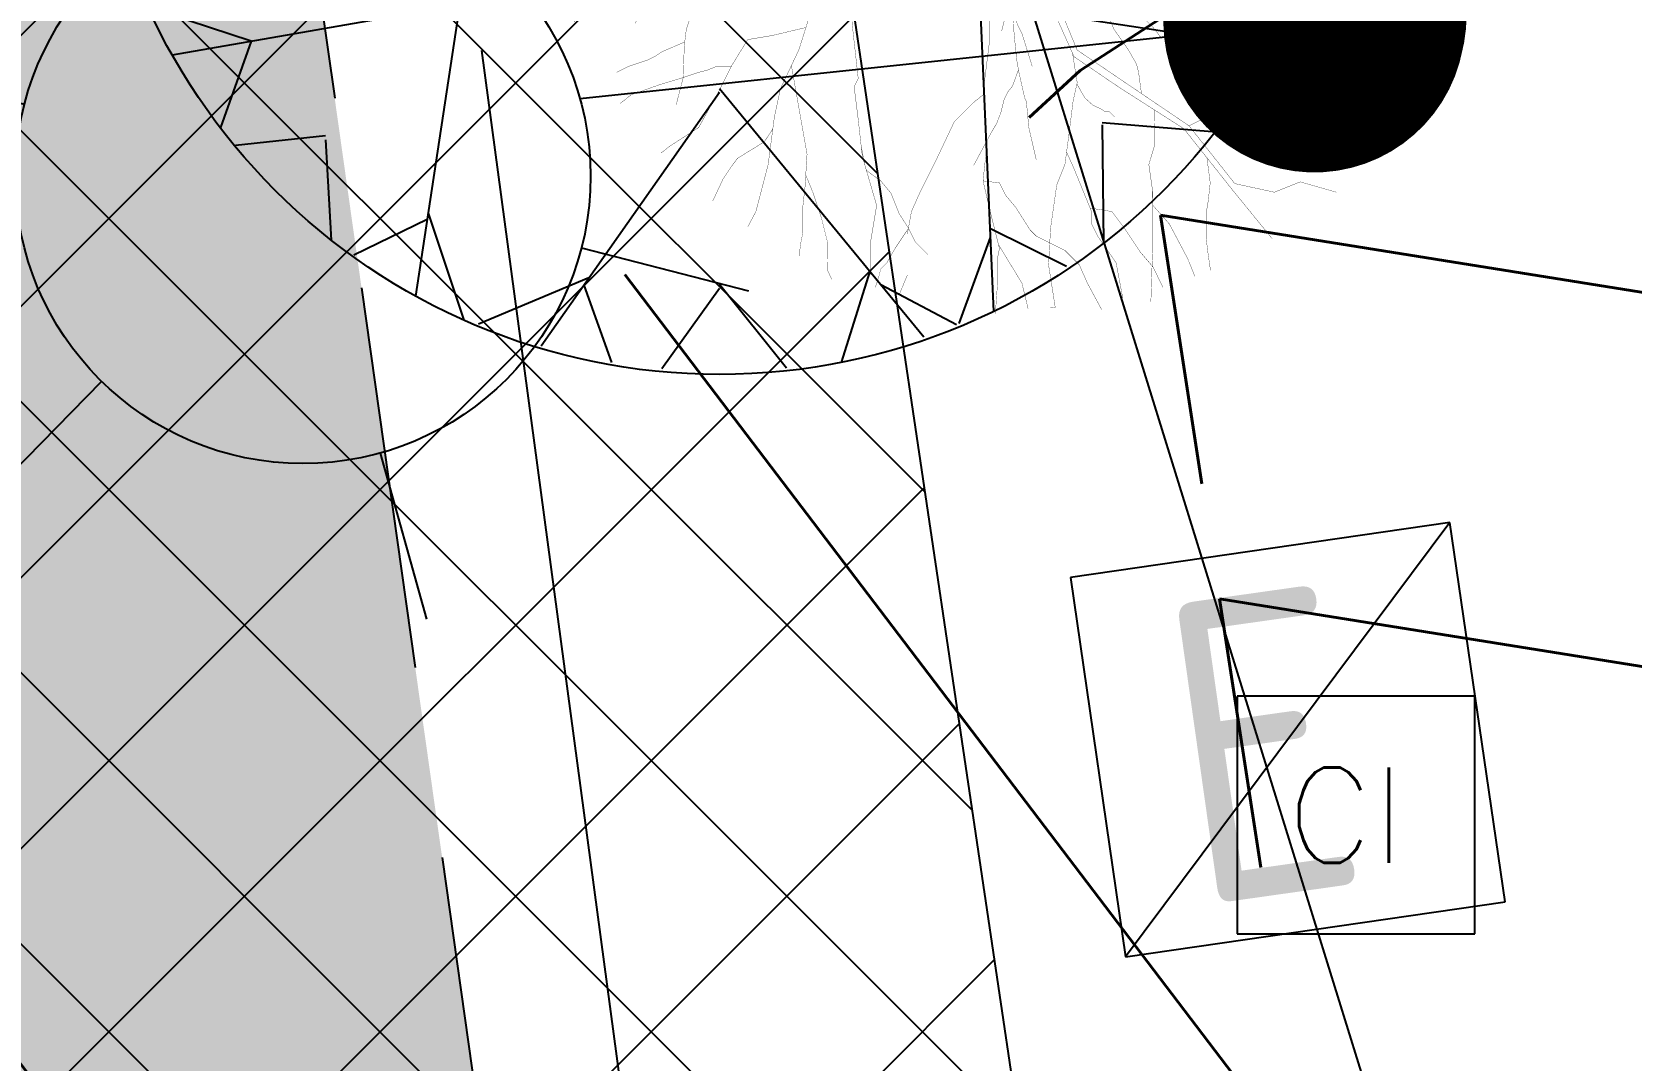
# Model space of a CAD drawing. Extents: x 352140 to 354978, y 6304672 to 6307963.
# Drawn here: x 352706.616 to 352709.264, y 6306048.504 to 6306050.207 of the extents above; entities that cross this region are included whole.
import ezdxf

# ---------------------------------------------------------------- set-up
doc = ezdxf.new("R2010")
doc.units = 0
doc.linetypes.add('DASHED', pattern=[19.049999999999997, 12.7, -6.35])
doc.linetypes.add('HIDDEN', pattern=[9.524999999999999, 6.35, -3.175])
doc.layers.get('0').update_dxf_attribs({"linetype": 'CONTINUOUS'})
for name, color, linetype in [('00-S2_ALL AREA APORTANTES', 150, 'CONTINUOUS'), ('01_Dem Ext_Transl_niv.anillo', 130, 'CONTINUOUS'), ('01_Dem Ext_Vereda HC', 1, 'CONTINUOUS'), ('02_Geo ext_Acotamiento', 7, 'CONTINUOUS'), ('03_Pav ext_Vereda HC', 42, 'CONTINUOUS'), ('03_S2_Pav ext_Borde vereda', 7, 'CONTINUOUS'), ('03_S3_Pav ext_Cota', 2, 'CONTINUOUS'), ('2-ACHURADO PAVIMENTO HORMIGON 3', 8, 'CONTINUOUS'), ('LE_proyección abajo', 4, 'HIDDEN'), ('Lot_ARBOL', 252, 'CONTINUOUS'), ('Lot_EXISTENTE', 252, 'CONTINUOUS'), ('Z-CR0', 253, 'CONTINUOUS'), ('Z-LIQU', 253, 'CONTINUOUS'), ('Z-LIQUIDAMBAR', 253, 'CONTINUOUS'), ('Z-LUM', 253, 'CONTINUOUS')]:
    doc.layers.add(name, color=color, linetype=linetype)
doc.styles.add('DIMTEXT', font='dim.shx')
doc.styles.add('JPG_2MM', font='simplex.shx', dxfattribs={"height": 1})
doc.styles.add('ROMANS', font='romans.shx', dxfattribs={"width": 0.75})
doc.dimstyles.new('Principal', dxfattribs={"dimscale": 0, "dimtxt": 2, "dimasz": 2, "dimexe": 1, "dimexo": 1, "dimtad": 1, "dimrnd": 0.05, "dimzin": 1, "dimtxsty": 'ROMANS', "dimcen": 2.5, "dimclrt": 2, "dimaunit": 2, "dimadec": 0, "dimazin": 0, "dimtfac": 1, "dimtmove": 0, "dimatfit": 3, "dimfxl": 1, "dimfxlon": 1, "dimarcsym": 0})

# ---------------------------------------------------------------- blocks, each defined once
blk = doc.blocks.new('LUM')
blk.add_hatch(color=256).paths.add_polyline_path([(0.3204053159853828, 2.089665035224243, 0.04871405071057859), (0.2929218240355723, 2.371085607001601, 0.06248870065298349), (0.2235772402154219, 2.580678380022271, 0.102973750598541), (0.1005806184099824, 2.742621493481837, 0.1809406009640845), (-0.0101864135269949, 2.784062766743801, 0.1809406009643186), (-0.1209534454642339, 2.742621493481666, 0.1029737505982769), (-0.2439500672694105, 2.580678380022275, 0.0624887006529927), (-0.3132946510896513, 2.371085607001325, 0.04871405071057102), (-0.3407781430394294, 2.089665035224243, 0.04871405071101282), (-0.3132946510892106, 1.808244463445209, 0.0624887006525511), (-0.2439500672694089, 1.598651690426208, 0.1029737505986113), (-0.1209534454639079, 1.436708576966614, 0.1809406009639757), (-0.0101864135269949, 1.395267303704685, 0.1809406009641173), (0.1005806184100136, 1.436708576966668, 0.1029737505985042), (0.2235772402154187, 1.598651690426207, 0.06248870065271414), (0.292921824035302, 1.808244463445683, 0.04871405071085048)])
at = {"layer": 'Z-LUM'}
blk.add_lwpolyline([(-0.3407781430394294, 2.089665035224243, 0.04871405071073633), (-0.3132946510895209, 1.808244463446783, 0.06248870065300504), (-0.2439500672694095, 1.598651690426209, 0.1029737505984953), (-0.1209534454640817, 1.436708576966765, 0.1809406009643281), (-0.0101864135269949, 1.395267303704685, 0.1809406009642764), (0.1005806184100919, 1.436708576966737, 0.1029737505984524), (0.2235772402154197, 1.598651690426209, 0.06248870065296548), (0.2929218240354743, 1.808244463446556, 0.04871405071069716), (0.3204053159853828, 2.089665035224243, 0.04871405071061646), (0.2929218240355311, 2.371085607001817, 0.06248870065292323), (0.2235772402154197, 2.580678380022277, 0.1029737505984261), (0.1005806184101488, 2.742621493481693, 0.1809406009644219), (-0.0101864135269949, 2.784062766743801, 0.180940600964125), (-0.1209534454641386, 2.742621493481749, 0.1029737505983399), (-0.2439500672694095, 2.580678380022277, 0.06248870065280226), (-0.3132946510895209, 2.371085607001987, 0.04871405071068735)], format="xyb", close=True, dxfattribs=at)
blk.add_lwpolyline([(0.006343172948604092, 1.395154062065473), (0.006343172948604092, 0.2300548864245116)], dxfattribs=at)
blk.add_circle((0, 0), 0.2301423181660601, dxfattribs=at)
blk = doc.blocks.new('CR0')
at = {"layer": 'Z-CR0'}
for p, q in [((-0.7874999999999943, 0.7874999999999943), (-0.7874999999999943, -0.7874999999999943)), ((0.7874999999999943, 0.7874999999999943), (-0.7874999999999943, 0.7874999999999943)), ((0.7874999999999943, -0.7874999999999943), (0.7874999999999943, 0.7874999999999943)), ((-0.7874999999999943, -0.7874999999999943), (0.7874999999999943, -0.7874999999999943))]:
    blk.add_line(p, q, dxfattribs=at)
at = {"layer": 'Z-CR0', "style": 'ROMANS'}
blk.add_text('CI', height=0.63, rotation=359.9999999999771, dxfattribs=at).set_placement((-0.4560056995840682, -0.3164886363141761))
blk = doc.blocks.new('LIQU')
at = {"layer": 'Z-LIQUIDAMBAR', "color": 9, "linetype": 'Continuous', "true_color": 0xbdbdbd}
for p, q in [((2.602115273475647e-06, 2.257812222465873), (-0.2800958309089765, 2.585624020546675)), ((-0.6311246397672221, 2.162857381626964), (-0.5860171573003754, 2.550462940707803)), ((2.602115273475647e-06, 2.215682892128825), (0.314958008704707, 2.574733840301633)), ((0.5539338118396699, 2.235580937936902), (0.4033063846873119, 2.569296613335609)), ((2.602115273475647e-06, 1.442611007019877), (0.734971955884248, 2.494743168354034)), ((-0.01625664508901536, 1.492253880947828), (-0.8889917900087312, 2.444098835811019)), ((0.521493965992704, 2.189146921038628), (0.9549882500432432, 2.419072913005948)), ((1.170720827649347, 2.060850396752357), (0.977177586988546, 2.423267494887114)), ((-1.236738338717259, 1.942516006529331), (-1.150618334184401, 2.332381397485733)), ((-0.6876833301503211, 2.224543945863843), (-1.127721161581576, 2.343533741310239)), ((1.10445168078877, 1.104449078440666), (1.189056392642669, 2.325538985431194)), ((-1.040583970956504, 1.06972842849791), (-1.309409465873614, 2.265865817666054)), ((-1.233786401920952, 1.929360749199986), (-1.552170878974721, 2.086788641288877)), ((1.165797437424771, 1.989867588505149), (1.517423974233679, 2.112197319045663)), ((-1.588396334787831, 1.61580004170537), (-1.633199710049666, 2.024000996723771)), ((1.570144622237422, 1.570142019540071), (1.651629614061676, 2.020016144961119)), ((1.585470575024374, 1.585467971861362), (2.000964860548265, 1.661342710256577)), ((-1.593508481164463, 1.620912188664079), (-2.03329463780392, 1.621614780277014)), ((-2.004095106152818, 1.250635491684079), (-2.133099464932457, 1.48788627423346)), ((2.025241001858376, 1.152293525636196), (2.129948246409185, 1.492400692775846)), ((-1.058279862278141, 1.052084969356656), (-2.264783112681471, 1.305364295840263)), ((-1.968624675180763, 1.243195354938507), (-2.34690777817741, 1.12068210914731)), ((1.10479249060154, 1.109398685395718), (2.324613537522964, 1.166240509599447)), ((2.03258151980117, 1.152634333819151), (2.418226113542914, 0.9571406152099371)), ((2.060711432946846, 1.153945142403245), (2.096145161427557, 1.155596759170294)), ((-2.234671259648167, 0.5811016112565994), (-2.404121871921234, 1.023362571373582)), ((2.24324914009776, 0.5472146365791559), (2.412872778833844, 0.9705580323934555)), ((-1.536614224198274, 0), (-2.479488017852418, 0.7848953604698181)), ((1.548170257708989, 0), (2.492281452636234, 0.743274625390768)), ((-2.236412011086941, 0.5825487431138754), (-2.560574524337426, 0.4553637839853764)), ((2.258171364315785, 0.5589594636112452), (2.56320658524055, 0.4403366968035698)), ((2.270471974974498, 0), (2.582596038933843, 0.2835851795971394)), ((-2.308244221727364, 0), (-2.59627041418571, 0.2602423317730427)), ((-2.234257044736296, 0), (-2.588458005920984, -0.3044165205210447)), ((-1.484260602039285, 0.0155461672693491), (-2.467066812794656, -0.8230975158512592)), ((1.5023601828143, 0), (2.484254072071053, -0.769690003246069)), ((1.537599911913276, 0), (1.972740569268353, 0)), ((2.288555865176022, 0.01642703078687191), (2.591677308198996, -0.2170800864696503)), ((-2.243348800344393, -0.6321968603879213), (-2.54726721404586, -0.5247316788882017)), ((2.205744336941279, -0.5513725150376558), (2.542196974274702, -0.5487928465008736)), ((2.219203700660728, -0.5619218870997429), (2.384999783709645, -1.037162745371461)), ((-2.292126541840844, -0.6738175973296165), (-2.398684645420872, -1.005095168948174)), ((1.078665490145795, -1.051256541162729), (1.134673641528934, -2.340178078040481)), ((-1.937946553574875, -1.221441205590963), (-2.366748149390332, -1.080508504062891)), ((-1.075194512843154, -1.071374803781509), (-2.26491419330705, -1.278314488008618)), ((-1.075876132352278, -1.075878735631704), (-1.257417626329698, -2.276582976803184)), ((1.094232631265186, -1.066823681816459), (2.272050186409615, -1.244846969842911)), ((1.910576869151555, -1.190212544053793), (2.35490890359506, -1.103788433596492)), ((-1.937909850967117, -1.221435962244868), (-2.064502325141802, -1.577896753326058)), ((1.976720178616233, -1.200206136330962), (2.06782649201341, -1.57735145650804)), ((2.602115273475647e-06, -1.433519253507257), (-0.7382909577572718, -2.483344392850995)), ((2.602115273475647e-06, -1.417034547775984), (0.8470354479504749, -2.444927267730236)), ((1.584941009175964, -1.55753206089139), (2.039324309793301, -1.595629347488284)), ((1.585161224589683, -1.56724775955081), (1.590158020029776, -2.057992840185761)), ((-1.631018527667038, -1.612633131444454), (-2.003717593848705, -1.653567004948854)), ((-1.630079989903606, -1.630082592368126), (-1.607691410346888, -2.044318502768874)), ((-1.209562692907639, -1.960054602473974), (-1.51318224251736, -2.107473174110055)), ((-1.205436273128726, -1.932768847793341), (-1.057530080783181, -2.376031264662743)), ((1.121340115088969, -2.033491238951683), (0.9914444078458473, -2.389988735318184)), ((1.119662282522768, -1.99479098059237), (1.43658389931079, -2.152365684509277)), ((0.6226882482878864, -2.17267794534564), (0.504448234802112, -2.551364775747061)), ((-0.5401494069956243, -2.201589100062847), (-0.9968449707375839, -2.392442565411329)), ((-0.5611695043044165, -2.231480736285448), (-0.4472551530925557, -2.550861425697803)), ((2.602115273475647e-06, -2.245065938681364), (-0.2381237982772291, -2.578194370493293)), ((2.602115273475647e-06, -2.22674085944891), (0.2781767708947882, -2.573071736842394)), ((0.6684039450483397, -2.22815128788352), (0.9819803830469027, -2.39388969540596))]:
    blk.add_line(p, q, dxfattribs=at)
blk.add_circle((2.602115273475647e-06, 0), 2.600755975387948, dxfattribs=at)
blk = doc.blocks.new('Lot_BASIN')
for p, q in [((0.04999999999995453, 0.04999999999984084), (-0.05000000000006821, 0.04999999999984084)), ((-0.05000000000006821, 0.04999999999984084), (-0.05000000000006821, -0.0500000000001819)), ((0.04999999999995453, -0.0500000000001819), (0.04999999999995453, 0.04999999999984084)), ((-0.05000000000006821, -0.0500000000001819), (0.04999999999995453, -0.0500000000001819))]:
    blk.add_line(p, q)
blk = doc.blocks.new('Lot_CAM-ELECT')
blk.add_line((0.3150008006075495, 0.3199796800060994), (-0.3150008006075495, -0.3199796800060994))
at = {"xscale": 6.349999999999995, "yscale": 6.349999999999995, "zscale": 6.349999999999995, "rotation": 0.4492467704936394}
blk.add_blockref('Lot_BASIN', (1.13686837721616e-13, 1.13686837721616e-12), dxfattribs=at)
at = {"style": 'DIMTEXT'}
blk.add_text('E', height=0.5, rotation=0.2335396602447025, dxfattribs=at).set_placement((-0.1945479670170016, -0.2542822575499031))
blk = doc.blocks.new('Lot_LUMIN')
for p, q in [((0, 0.03750406878828016), (0, 0.06000000000062755)), ((-0.03247593846754171, 0.01875000818984063), (-0.05196151288691908, 0.03000001963812338)), ((0.03247066925393938, 0.01874694635921514), (0.05196152649006081, 0.02999999607277459)), ((-0.03247597248991951, -0.01874998854179921), (-0.05196154009900056, -0.02999997250731212)), ((0.03248120682548006, -0.01875306951990297), (0.05196149928377736, -0.03000004320631433)), ((0, -0.03750406878828016), (0, -0.06000000000051386))]:
    blk.add_line(p, q)
blk.add_circle((0, 0), 0.03750000000000001)
blk = doc.blocks.new('Lot_LUZ')
blk.add_line((0, 0), (1.222529417375085, 0))
at = {"const_width": 0.25}
blk.add_lwpolyline([(-0.125, 0, 1), (0.125, 0, 1)], format="xyb", close=True, dxfattribs=at)
at = {"xscale": 12.69999999999999, "yscale": 12.69999999999999, "zscale": 12.69999999999999, "rotation": 9.540000000000001}
blk.add_blockref('Lot_LUMIN', (1.692192944754197, 0.07893182849693403), dxfattribs=at)
blk = doc.blocks.new('Lot_Arbol-Existente')
at = {"const_width": 0.001}
for points in [[(-0.1955118868893351, 1.349056812529852), (-0.2133289901942135, 1.417583720541643), (-0.2472340806564262, 1.478581794343427), (-0.2540150891235271, 1.512469617012584), (-0.2472340806564262, 1.546357422175333), (-0.2268910311919399, 1.587022798874386), (-0.2286092548686156, 1.627573649325086)], [(0.211671968951805, 0.9194971867818822), (0.1867509906307987, 0.9973747929702768), (0.1392838832346115, 1.065150438309047), (0.1257218422368851, 1.1058158150081), (0.07825473484081158, 1.207479265509392), (0.02400659491399892, 1.295587590444029), (-0.02346053654582647, 1.343030521172977), (-0.0641466354751401, 1.404028594974989), (-0.09127069340661365, 1.458249097240696), (-0.1455188333334263, 1.526024742579011), (-0.1540232859114212, 1.635364195226202)], [(-0.03179953103017397, 1.355532643872721), (0.02400659491399892, 1.465026668776773), (0.05113065284569984, 1.546357422175333), (0.05113065284569984, 1.60735549597689), (0.05072531944847469, 1.639039569650777), (0.05072531944847469, 1.639039569650777)], [(0.2888871749830741, 1.207853578948061), (0.2342181220905104, 1.349808092709509), (0.2274370895597713, 1.41080616651152), (0.2003130316282977, 1.492136919909854), (0.1664079411661987, 1.526024742579011), (0.1257218422368851, 1.600577924440813), (0.111654218360286, 1.635141748210344)], [(0.2172666066581996, 1.441302084154358), (0.2613421800220976, 1.505692045476053), (0.3020282789514113, 1.553134993711637), (0.3338471162153382, 1.601131367505559), (0.3259162107709699, 1.589168180445085)], [(0.2937618723484547, 1.035832540454066), (0.3020282789514113, 1.119370940574299), (0.2884662620172094, 1.200701693972633), (0.2952472704840829, 1.315920270040351), (0.329152360946523, 1.444693971674269), (0.3562764188782239, 1.492136919909854), (0.3766194683425965, 1.539579868145438), (0.3775464195591667, 1.590671980942716)], [(0.002993332574078522, 0.02840653275893601), (-0.07251775118004389, 0.1793518062722796), (-0.1791216638526976, 0.4057697077896592), (-0.2413072494989592, 0.5300775656778569), (-0.2679582216514973, 0.7342976354291295), (-0.2901673851645228, 0.9917925014181037), (-0.2990510265063904, 1.071704713281633), (-0.4545150507809694, 1.351397411036487), (-0.5078169950852498, 1.431309605392926), (-0.5167006604905282, 1.533419649022107), (-0.4811660229332801, 1.573375746200327)], [(-0.02254061811936481, 0.01562637144161272), (-0.1490933020016882, 0.26860285640646), (-0.2615846059741216, 0.5356335973438036), (-0.2897074139197002, 0.7886100823086508), (-0.3178302459286897, 1.0696950792194), (-0.4584443578468154, 1.336725820156971), (-0.6974883457015721, 1.491322565831751)], [(0.3044704462522532, 1.35095048138237), (0.4037435503374809, 1.390473469408562), (0.4037435503374809, 1.390473469408562), (0.4715537071987228, 1.465026668776773), (0.5122398061279227, 1.471804222806895), (0.5122398061279227, 1.471804222806895), (0.5529259050572364, 1.492136919909854), (0.592589044495412, 1.519771912238411)], [(-0.3058045502064033, 0.9494994088868225), (-0.2268910311919399, 1.024485044103358), (-0.2133289901942135, 1.248144642208217), (-0.1929859407296135, 1.363363218275708), (-0.1590808743309253, 1.444693971674269), (-0.1455188333334263, 1.478581794343427)], [(0.5346678513807319, 1.001023276501883), (0.5800499870521207, 1.099038243471568), (0.6071740449839353, 1.173591442840006), (0.6478601439131353, 1.295587590444029), (0.6953272753726196, 1.336252967143082), (0.7088892923069352, 1.404028594974989), (0.7421956015356272, 1.449508104387405)], [(-0.8439635717239753, 0.9702645418376505), (-0.8439635717239753, 1.017707490073462), (-0.8575256127217017, 1.051595312742847), (-0.8643066211885753, 1.078705563875246), (-0.8846496706532889, 1.139703620170621), (-0.9049927201175478, 1.207479265509392), (-0.9388978105798742, 1.302365144473924), (-0.9672078718012926, 1.337913061062864)], [(-0.763633560537869, 1.124584312140996), (-0.7964964643275607, 1.200701693972633), (-0.8100584812616489, 1.221034391075364), (-0.823620522259148, 1.248144642208217), (-0.8439635717239753, 1.309142716010228), (-0.8643066211885753, 1.349808092709509), (-0.8643066211885753, 1.349808092709509)], [(-0.3831619924715142, 1.193762176384325), (-0.5252557887571356, 1.193924139942965), (-0.565941887686563, 1.23458951664179), (-0.6676571350094491, 1.268477321804539), (-0.7015622254717755, 1.288810018907498)], [(0.1418947103894652, 0.6793458611666665), (0.3155903199487966, 0.8076030350412111), (0.4783347156657101, 0.9634869878077552), (0.6003930365168344, 1.044817741206089), (0.654641176443647, 1.126148494604422), (0.715670324837447, 1.207479265509392), (0.7699184647641459, 1.248144642208217)], [(0.6978310462872059, 0.5939935033891288), (0.7427943827690342, 0.7059395845401468), (0.8173855721603331, 0.9838196674040773), (0.8512906626224321, 1.07192799233917), (0.8851957290213477, 1.166813888809884), (0.8987577700189604, 1.23458951664179)], [(0.8511690531524891, 0.7893944697668758), (0.8784147205542467, 0.8686010913365863), (0.9123198110164594, 0.9431542907050243), (0.9462249014782174, 1.031262615639889), (0.986911000407872, 1.1058158150081), (1.014035058339573, 1.153258745737276), (1.052239749863588, 1.234513351569831), (1.048880878701652, 1.227369628079032)], [(-0.6771002580575214, 0.7110603853575412), (-0.7157152401935036, 0.7232483802531533), (-0.7422483244008617, 0.83471328617361), (-0.75581034133495, 0.9160440395723981), (-0.8439635717239753, 0.9702645418376505), (-0.9253357695824889, 1.010929918536931), (-1.0473940904335, 1.078705563875246), (-1.108423238827299, 1.173591442840006), (-1.108423238827299, 1.173591442840006), (-1.131677734767322, 1.203335580887369)], [(-0.2929811000193467, 0.8213302595247569), (-0.369292377444026, 0.8143805890711064), (-0.4235405173708386, 0.8753786628731177), (-0.471007648830664, 0.9431542907050243), (-0.5455988382217356, 0.9973747929702768), (-0.6269710360801355, 1.058372866772743), (-0.6812191760070618, 1.1058158150081), (-0.7219052749362618, 1.119370940574299), (-0.7761534148630744, 1.126148494604422), (-0.8812601981126136, 1.129540382981986), (-0.9728029010419732, 1.153258745737276)], [(0.09074902653458139, 0.7872141133070727), (0.1664079411661987, 0.8686010913365863), (0.274904221019824, 0.9905972389406088), (0.308809311481582, 1.07192799233917), (0.3630574273452112, 1.132926066140953), (0.3766194683425965, 1.160036317273807)], [(0.9376605850122814, 1.00900673701608), (1.027597099336845, 1.051595312742847), (1.108969297195358, 1.092260689441673), (1.160778540082788, 1.129445961662441)], [(1.027597099336845, 1.051595312742847), (1.076430364215184, 1.075999509310805), (1.149655396124672, 1.038040169669785), (1.210684544518472, 1.024485044103358), (1.246804399314897, 1.030319200056738), (1.23605207783578, 1.028582462167378)], [(-1.052626344870077, 0.8330379876342704), (-1.094861197829573, 0.8618235373066909), (-1.149109337756386, 0.9499318622413284), (-1.176233395688087, 0.9702645418376505), (-1.2169194946174, 0.9973747929702768), (-1.290624172235994, 1.031895238182642)], [(-0.2542119007041492, 0.5181323427457301), (-0.3353873110453378, 0.5297229346706445), (-0.4438835668353249, 0.563610739833166), (-0.5184747562267376, 0.617831259605282), (-0.5727228961534365, 0.6584966363045623), (-0.6608761265424619, 0.7059395845401468), (-0.7897154317971626, 0.7466049612391998), (-0.9185547611152742, 0.8076030350412111), (-1.013488999971173, 0.8279357146375332), (-1.169452387220872, 0.8482684117402641), (-1.325415774470912, 0.8889337884395445), (-1.375625986985369, 0.9156254238237125)], [(1.04131684061656, 0.6613337535177379), (1.258151675978183, 0.83471328617361), (1.321533340730866, 0.9290285297863647), (1.32165760402313, 0.9288456492254227)], [(-0.05102854095741804, 0.1363952685906042), (0.0172255864466706, 0.2857306569694629), (0.07147370231007244, 0.4822799864348326), (0.1460648917015988, 0.6720517618709891), (0.09181675177489979, 0.766937640835522), (0.08503574330779884, 0.8957113424694398)], [(0.3209002407515982, 0.253314671705084), (0.3562764188782239, 0.3128409081020891), (0.4444296492670219, 0.441614609736007), (0.5393638881229208, 0.5026126835380182), (0.6207360859813207, 0.5500556142669666), (0.6953272753726196, 0.5907210084726557), (0.7834804816982341, 0.7059395845401468), (0.8309476131579459, 0.766937640835522), (0.8919767615516321, 0.83471328617361), (0.9462249014782174, 0.8889337884395445)], [(0.6986954857846968, 0.5961457149842317), (0.7834804816982341, 0.6110536880687505), (0.8648526795564067, 0.617831259605282), (0.9394438689480467, 0.6313863851719361), (1.054721157268659, 0.6652741903344577), (1.129312346659844, 0.7127171385700422), (1.22424658551563, 0.766937640835522), (1.271713716975682, 0.7804927664019488), (1.39744200009261, 0.8058716964540054)], [(-0.8418941646982603, 0.7713086151406969), (-1.020270008438274, 0.7398273897028957), (-1.020270008438274, 0.7398273897028957), (-1.135547296759114, 0.7194947101065736), (-1.244043576612512, 0.726272264136469), (-1.305072725006085, 0.733049835672773), (-1.393225931331585, 0.733049835672773), (-1.427131021793798, 0.7398273897028957), (-1.474058923262874, 0.7463335080988145)], [(1.225490133904714, 0.53788660449095), (1.27849472544267, 0.5907210084726557), (1.353085914834082, 0.6652741903344577), (1.386990981232771, 0.7059395845401468), (1.431326139217617, 0.7416496228863707), (1.428605281543128, 0.7470728066780339)], [(-1.204359099495036, 0.7237932511400231), (-1.264386626076771, 0.6991620130036154), (-1.345758823935284, 0.6720517618709891), (-1.427131021793798, 0.6517190647682582), (-1.517533620335598, 0.6526775727220411), (-1.549189342645036, 0.6381639392016041)], [(-0.4769506887646457, 0.5876473124233144), (-0.5591608551560512, 0.5771658829064563), (-0.7015622254717755, 0.5703883113699248), (-0.7015622254717755, 0.5703883113699248), (-0.8846496706532889, 0.5500556142669666), (-0.9117737526480596, 0.563610739833166), (-1.020270008438274, 0.5500556142669666), (-1.142328305225988, 0.5365004887005398), (-1.305072725006085, 0.4890575579715915), (-1.305072725006085, 0.4890575579715915), (-1.427131021793798, 0.5093902375679136), (-1.53562730164731, 0.5093902375679136)], [(-1.108836299300492, 0.5402199273439692), (-1.170969908233133, 0.5281509453534454), (-1.188932759135355, 0.5229144506572538), (-1.223700527147798, 0.4755024324049373), (-1.264386626076771, 0.441614609736007), (-1.332196782937899, 0.414504358602926), (-1.380314250095807, 0.3838154380587184), (-1.427131021793798, 0.3602838563376736), (-1.467817120723225, 0.3196184621319844)], [(0.8632888735777442, 0.3592199283032187), (0.9465139987599969, 0.4101698668071094), (1.013483116909129, 0.4410629420508485), (1.12166399822172, 0.4977002641708168), (1.162875761385408, 0.5234444935406373), (1.296813973620146, 0.554337568784149)], [(1.348328683590694, 0.4977002641708168), (1.425600748546344, 0.5388910311626205), (1.505312823877262, 0.5692527522321598)], [(-1.381506530797651, 0.3840321059356029), (-1.447474071258284, 0.4280594841695802), (-1.494941202718337, 0.4551697353022064), (-1.51528425218271, 0.4755024324049373), (-1.542408310114411, 0.4822799864348326), (-1.575880189845861, 0.4930931081228209)], [(1.091245638475812, 0.4817749507660665), (1.183481630935717, 0.4977002641708168), (1.353480144962418, 0.4977002641708168), (1.425600748546344, 0.4977002641708168), (1.461661026275351, 0.5028491100449628)], [(1.291662512248422, 0.4977002641708168), (1.348328683590694, 0.4616583430531591), (1.441055156724929, 0.4307652503030113), (1.497721328067428, 0.4204675585549467), (1.553008407569791, 0.4137263304694443)], [(-0.2059762502179865, -0.004213197504213895), (-0.3625113689770387, 0.05529350483425333), (-0.4913506982950366, 0.08240375596687954), (-0.6947811929412637, 0.1162915786362646), (-0.769372382332449, 0.1162915786362646), (-0.8778686621859606, 0.1298467042029188), (-0.9388978105798742, 0.1366242582323594), (-0.9660218685116888, 0.1705120809017444), (-1.027051016905489, 0.2315101547037557), (-1.155890346223373, 0.2925082109993582), (-1.264386626076771, 0.3467287307712468), (-1.325415774470912, 0.3738389819041004), (-1.400006963861983, 0.3873941074705272), (-1.53562730164731, 0.3873941074705272), (-1.598225250068708, 0.4131892600098581)], [(0.002993332574078522, 0.02840653275893601), (0.1876314932634386, 0.1201138100825574), (0.3234095423504186, 0.2558226950886819), (0.5788015555503989, 0.3624511022355819), (0.8632888735777442, 0.3592199283032187), (1.241527691949045, 0.2267422172296847), (1.383771350962434, 0.02317888972038418), (1.542179046823662, -0.0576002134994269), (1.60036965647771, -0.07052487421606202)], [(0.02525976815331887, 0.002912693252710596), (0.2037955541741212, 0.1071891493661496), (0.3331079692717367, 0.2396668604396837), (0.572335921560807, 0.3462952850929923), (0.8471248126668343, 0.3462952850929923), (1.231829265027841, 0.2170487129387766), (1.374072924041343, 0.02317888972038418), (1.46459160739073, -0.08021836100078872), (1.529247826970959, -0.2191584024326403), (1.590671205493322, -0.238545393507593)], [(1.234475662624845, 0.229212182388892), (1.368934577204413, 0.2762998565779071), (1.404994854932852, 0.3020440859477276), (1.48226691988873, 0.3277883328239568), (1.502872789438925, 0.34323487044594), (1.565848430338974, 0.3589316881273135), (1.595599262573273, 0.3638302539416145)], [(1.404994854932852, 0.3020440859477276), (1.48226691988873, 0.2865975483257444), (1.508024250810649, 0.2865975483257444), (1.577908429458034, 0.2974084784618753), (1.578215881759775, 0.2956566159195972)], [(0.4829925232955929, 0.1392771750413431), (0.5859111011563982, 0.1784717849727713), (0.6889404970339683, 0.1990671684689005), (0.7713640233616843, 0.2145137060906563), (0.8589390110605564, 0.219662551964575)], [(-0.8559865728806244, 0.01935774212597607), (-0.9108234662536461, 0.03970971554190328), (-0.9272086213733246, 0.05335706582764033), (-0.9545171971971058, 0.06700439860696861), (-0.9982109522035216, 0.07792226132937685), (-1.033712093555323, 0.09156961161534127), (-1.061020693442515, 0.1079464144520443), (-1.172985900039976, 0.1679947031905158)], [(0.259795885744893, 0.1645602512842288), (0.354094930352403, 0.17332293909908), (0.4262155098730318, 0.1424298463487048), (0.5189419830073803, 0.1372810004745588), (0.6013655093347552, 0.1475786922228508), (0.6786375502273359, 0.1475786922228508)], [(0.6889404970339683, 0.1990671684689005), (0.8434846028821994, 0.157876383970688), (0.925908129209688, 0.1424298463487048), (1.018634602344036, 0.1424298463487048), (1.090755181864779, 0.1321321546008676)], [(1.280404341182816, 0.1711062744025185), (1.312268405861914, 0.1784717849727713), (1.379237499947635, 0.1887694767210633), (1.425600748546344, 0.1939183225945271), (1.47196397308187, 0.1939183225945271), (1.533781605795866, 0.1836206308469173), (1.554387499409358, 0.1836206308469173)], [(1.379237499947635, 0.1887694767210633), (1.435903671289907, 0.17332293909908), (1.513175736245785, 0.1475786922228508), (1.544084552602726, 0.1321321546008676), (1.598616516627885, 0.1282667469110947)], [(-0.9329429231652284, 0.1359629419230259), (-1.094861197829573, 0.1230691326661599), (-1.223700527147798, 0.1366242582323594), (-1.311853733473185, 0.1162915786362646), (-1.447474071258284, 0.08240375596687954), (-1.481379161720611, 0.08918130999700224), (-1.569532392109295, 0.08918130999700224), (-1.664466606902124, 0.09595888153330634), (-1.664466606902124, 0.09595888153330634)], [(-1.223700527147798, 0.1366242582323594), (-1.230481535615013, 0.08240375596687954), (-1.271167634544099, 0.06207105886414865), (-1.311853733473185, 0.02818325370139974), (-1.386444922864712, -0.01925969453418475), (-1.406787972329312, -0.03959239163691564), (-1.454255103788796, -0.1344782706014485), (-1.501722211185211, -0.1819212188370329), (-1.562751359579124, -0.2090314699701139), (-1.650904589968036, -0.256474418205471)], [(-1.434709055640724, 0.08559338513828152), (-1.562751359579124, 0.007850556598896219), (-1.647362166231346, -0.01253826099400612), (-1.644288509056537, -0.01179759632077548)], [(-0.5584284968381326, 0.09357769793678017), (-0.5862849371511629, 0.06884863040068012), (-0.6337520445472364, 0.04851593329772186), (-0.7083432339386491, 0.02140568216532301), (-0.73546729187035, 0.007850556598896219), (-0.8439635717239753, -0.02603726607048884), (-0.8439635717239753, -0.02603726607048884)], [(-0.5336269142617311, -0.04020188797539959), (-0.5640044257573891, -0.01760910313964814), (-0.6213524566439901, 0.01787397259067802), (-0.6466766989366306, 0.04381845321790934), (-0.6615930279955364, 0.03839709675389713), (-0.6950856426502696, 0.06700439860696861), (-0.7278559528893993, 0.07519280877863821)], [(0.7971213783466737, -0.07897054373756873), (0.8177272478969826, -0.001737855628334728), (0.8434846028821994, 0.01885752786733974), (0.9207566678380772, 0.05489946649186095), (0.9619684310018783, 0.07549484998730804)], [(-0.02254061811936481, 0.01562637144161272), (-0.5319973814304149, -0.03947416963023898), (-0.8124108196877842, -0.1647014736599886), (-0.9138369697293456, -0.3137815950040022), (-1.051060553350453, -0.5284569683390146), (-1.253912853433576, -0.689463507093933), (-1.41500142485927, -0.8206540110757032)], [(-0.6666340867598137, 0.03656491831338826), (-0.7305868080654818, 0.03425079293378985), (-0.8179742699519466, 0.02606238276234762), (-0.8643988801343312, 0.01787397259067802), (-0.9490554868449408, -0.001232300302945077), (-0.9599789316123406, -0.006691222911058503), (-1.047366393498805, -0.01487963308250073), (-1.153869889744215, -0.03944484609064602)], [(0.02525976815331887, 0.002912693252710596), (0.1062213475238423, -0.02949828982468716), (0.1988184707416849, -0.07136612833119216), (0.2640929529571849, -0.1037318784572108)], [(0.1325402453381912, -0.0636429668998062), (0.2150052326825289, -0.006886701502480719), (0.2716714040250281, 0.008559836119502506), (0.3643978771591492, 0.02400637374148573), (0.4159125871298102, 0.02915521961517697), (0.436518456679778, 0.02915521961517697)], [(0.2716714040250281, 0.008559836119502506), (0.4004581789512258, 0.003410990245356516), (0.4983360893937743, -0.01203554737617196), (0.5292449298140127, -0.01203554737617196)], [(1.459837851839893, -0.01561078961003659), (1.549236013974223, 0.003410990245356516), (1.602367755393743, -0.006980871094583563), (1.62135661755849, -0.006886701502480719)], [(0.01762193415152069, -0.02359086007777478), (-0.2764302591143633, -0.03785796117995233), (-0.5133849211358665, -0.06068532994595444), (-0.7903078237461614, -0.1748221912828285), (-1.041536874594499, -0.5457669774978058), (-1.232813540496295, -0.6969983087030869), (-1.261362294087007, -0.8282557053676101), (-1.227103784965379, -0.9138583469934929), (-1.261362294087007, -1.03370204176872)], [(0.01762193415152069, -0.02359086007777478), (-0.4237770602604769, -0.4136455780637789), (-0.4340800070673367, -0.5629621259149644), (-0.5010491252163547, -0.784362516001238), (-0.6452902842577259, -1.098442166832001), (-0.6916535087933653, -1.211716793565529), (-0.7740770351207402, -1.268354098178861), (-0.7946829287342325, -1.324991402792421), (-0.8410461532695308, -1.391926416660453)], [(-0.3490949622449762, -0.04485822005017326), (-0.4167595089037377, -0.09381289390239544), (-0.4642266162999249, -0.1412558421382073), (-0.5049127152293522, -0.1615885217345294), (-0.6134089950827502, -0.2361417211027401), (-0.5930659456183776, -0.2632519722353663), (-0.5930659456183776, -0.2903622233684473), (-0.6066279866156492, -0.3242500460373776), (-0.6676571350094491, -0.3784705483028574), (-0.71512424240575, -0.4259134965386693), (-0.7490293328680764, -0.4530237476712955)], [(0.01762193415152069, -0.02359086007777478), (-0.2486270848620507, -0.1922451704708692)], [(0.01762193415152069, -0.02359086007777478), (-0.06317416265699194, -0.1922451704708692), (-0.09408297901393325, -0.2025428622189338), (-0.1868094280848709, -0.2385847833363641), (-0.1868094280848709, -0.2385847833363641), (-0.2383241380553045, -0.2952221054565598)], [(0.01762193415152069, -0.02359086007777478), (-0.0528712158501321, -0.4393898074338267), (-0.0322653222366398, -0.743171749009889), (0.03985525728387529, -0.907934834482603), (0.117127298176456, -1.067549074081626), (0.1789449549539768, -1.185972546688845), (0.1892478776973121, -1.283800635800844), (0.1995508245039446, -1.381628724912389), (0.1995508245039446, -1.47945679651707), (0.1634905467753924, -1.603029114998662)], [(0.01762193415152069, -0.02359086007777478), (0.2356111262960212, -0.09956592723347057), (0.4468214034867515, -0.1304590199838458), (0.6528802193051888, -0.176798632848886), (0.8640904964956917, -0.2849244137087226), (1.111361051414974, -0.5011759579213049), (1.204087524549323, -0.6453436598983444), (1.271056642698341, -0.7071298278922313), (1.389540446754268, -0.7689159783794821)], [(-0.8011136142728219, -0.1596563567570684), (-0.8982117116506743, -0.1751436473007288), (-0.9592408600444742, -0.1615885217345294), (-1.067737139897872, -0.1480333961681026), (-1.067737139897872, -0.1480333961681026), (-1.169452387220872, -0.1344782706014485), (-1.237262544081887, -0.1073680194688222), (-1.379663914397497, -0.0870353223656366), (-1.501722211185211, -0.08025776833596865), (-1.64330667098136, -0.1025079234038913), (-1.64438620161468, -0.08662436461895595)], [(0.2356111262960212, -0.09956592723347057), (0.2974287590099038, -0.1665009411017309), (0.3025802444451529, -0.2591801843389021), (0.3489434689807922, -0.2849244137087226), (0.3798522853376198, -0.3364128724481361), (0.4107611016945611, -0.3981990404422504)], [(0.4468214034867515, -0.1304590199838458), (0.5807596157213766, -0.07897054373756873), (0.6992434438406008, -0.06867285198950412), (0.7971213783466737, -0.07897054373756873), (0.8589390110605564, -0.07382169786387749), (0.910453721031331, -0.06867285198950412)], [(0.6528802193051888, -0.176798632848886), (0.8640904964956917, -0.187096324597178), (0.9207566678380772, -0.1613520952271301), (0.9516654841951322, -0.140756711731683), (0.9671198923736029, -0.1201613282357812), (0.9980287087305442, -0.07897054373756873)], [(0.9480979534203016, -0.1431338543434322), (1.095906643236503, -0.1253101741096998), (1.131966945028466, -0.1201613282357812), (1.286511050876697, -0.1150124823618626), (1.322571328605477, -0.1047147731071618), (1.374086038575911, -0.1201613282357812), (1.415297801739712, -0.1510544034797476), (1.446206618096653, -0.1665009411017309), (1.47196397308187, -0.176798632848886)], [(-1.128588796368149, -0.1399239743645921), (-1.176233395688087, -0.1615885217345294), (-1.325415774470912, -0.2225865955363133), (-1.366101873399884, -0.2225865955363133), (-1.406787972329312, -0.2429192751326354), (-1.494941202718337, -0.3039173489348741), (-1.494941202718337, -0.3039173489348741), (-1.611304232184466, -0.3259413207529178), (-1.611603457767842, -0.3245465277975654)], [(0.4468214034867515, -0.1304590199838458), (0.4828816812153036, -0.212840553966771), (0.5240934443789911, -0.2797755678345766), (0.5756081543495384, -0.4033478863159417), (0.5034875748287959, -0.5166224955428333), (0.4777302198435791, -0.568110971788883), (0.4777302198435791, -0.6401948140241984), (0.4880331666504389, -0.6865344443965569)], [(1.245344981199196, -0.1163839856415052), (1.322571328605477, -0.1819474787232593), (1.425600748546344, -0.2179893998406897), (1.477115434453708, -0.2591801843389021), (1.513175736245785, -0.2797755678345766), (1.567776909607005, -0.3186317185643475)], [(-0.902836926605687, -0.17411634524683), (-0.9490554868449408, -0.200483439412892), (-0.9736332074927532, -0.227778104971776), (-0.984556652260153, -0.2523433179799213), (-0.9954800729640283, -0.2687201208166243), (-0.9954800729640283, -0.282367471102134), (-1.011865228083707, -0.2987442739390644)], [(-1.313796329782576, -0.2178356071792678), (-1.325415774470912, -0.2903622233684473), (-1.379663914397497, -0.3310276000672729), (-1.461036112256011, -0.3852481198393889), (-1.508503219652425, -0.4259134965386693), (-1.576645755136042, -0.4593426094686492)], [(-0.5978697792852472, -0.2254639517361738), (-0.6744381434765501, -0.2768070978017931), (-0.7219052749362618, -0.2971397949047514), (-0.7897154317971626, -0.3445827256336997), (-0.8371825632567607, -0.3716929942729621), (-0.8643066211885753, -0.3784705483028574), (-0.9346296237802107, -0.3879162545654253)], [(-0.01608155307644665, -0.2223885377413808), (0.07076407364093029, -0.2952221054565598), (0.1583390613403708, -0.3827525028204946), (0.1943993631324474, -0.4393898074338267), (0.2150052326825289, -0.5063248037949961), (0.2459140490394702, -0.5835575094108663), (0.2819743508315469, -0.6401948140241984), (0.3077317058168774, -0.6968321361443941), (0.354094930352403, -0.7998090711298573), (0.4004581789512258, -0.8770417592390913)], [(1.075300773686536, -0.4136455780637789), (1.018634602344036, -0.3776036394397124), (0.9928772473588197, -0.357008255944038), (0.8640904964956917, -0.2849244137087226), (0.9928772473588197, -0.357008255944038), (0.8640904964956917, -0.2849244137087226)], [(0.8640904964956917, -0.2849244137087226), (0.9156051824030556, -0.449687499181664), (0.9207566678380772, -0.4754317285514844), (0.9362110760166615, -0.537217896545144), (0.9619684310018783, -0.5732598176628017), (1.018634602344036, -0.614450584654378), (1.039240471894345, -0.6865344443965569)], [(1.075300773686536, -0.4136455780637789), (1.147421353207051, -0.3673059476921026), (1.188633116370625, -0.3261151807002989), (1.204087524549323, -0.2952221054565598), (1.204087524549323, -0.2952221054565598)], [(-0.9888359508181566, -0.4311115308657918), (-1.10164220629656, -0.4326910505683372), (-1.169452387220872, -0.4123583709720151), (-1.169452387220872, -0.4123583709720151), (-1.264386626076771, -0.4259134965386693), (-1.359320864932897, -0.4259134965386693), (-1.447474071258284, -0.4259134965386693), (-1.505154563212841, -0.4230446809942805), (-1.623780507972697, -0.4191359250019104)], [(-1.251095555147458, -0.4240157393378468), (-1.305072725006085, -0.4259134965386693), (-1.366101873399884, -0.4801339988039217), (-1.366101873399884, -0.4801339988039217), (-1.481379161720611, -0.541132072605933), (-1.481379161720611, -0.541132072605933), (-1.540386377431901, -0.5648756187922572)], [(-0.4237770602604769, -0.4136455780637789), (-0.5680182433653727, -0.449687499181664), (-0.7534711655706587, -0.537217896545144), (-0.8925608632403055, -0.743171749009889), (-0.9286211409689713, -0.7534694407577263), (-0.9749843895677941, -0.7792136701275467), (-1.078013785445364, -0.8409998381212063)], [(0.5756081543495384, -0.4033478863159417), (0.5756081543495384, -0.4033478863159417), (0.611668456141615, -0.4702828826773384), (0.6322743256918102, -0.5114736496689147), (0.658031680677027, -0.5578132800410458), (0.6683346274835458, -0.6041528929065407), (0.6734860888556113, -0.665939060900655), (0.6837890356622438, -0.6916832902702481)], [(1.111361051414974, -0.5011759579213049), (1.075300773686536, -0.4136455780637789), (1.338025736784061, -0.4908782661732403), (1.379237499947635, -0.4960271120469315)], [(-0.0528712158501321, -0.4393898074338267), (-0.08378003220707342, -0.5629621259149644), (-0.09408297901393325, -0.6710879067745736), (-0.09408297901393325, -0.789511361875384), (-0.08378003220707342, -0.9439767731071242), (-0.08378003220707342, -1.046953690586179), (-0.1868094280848709, -1.108739858579838), (-0.2125667830698603, -1.175674854941008), (-0.2280211912484447, -1.222014485313366), (-0.2331726766836937, -1.278651789926698), (-0.2486270848620507, -1.345586786287868), (-0.2589300316687968, -1.417670646030047), (-0.2846873625908302, -1.47945679651707), (-0.3001417707693008, -1.525796426889428), (-0.3155962030110686, -1.572136039754923)], [(-0.08378003220707342, -0.5629621259149644), (-0.1404462035493452, -0.568110971788883), (-0.1971123748915034, -0.5526644341671272), (-0.2177182685051093, -0.5166224955428333), (-0.2692329544123595, -0.4702828826773384), (-0.3104447175759333, -0.4445386533077453), (-0.3104447175759333, -0.4445386533077453)], [(0.6405403224898691, -0.5263448674822939), (0.6889404970339683, -0.5526644341671272), (0.807424325153761, -0.6247482764024426), (0.8640904964956917, -0.6710879067745736), (0.9001507742246986, -0.7174275196400686), (0.879544904674276, -0.7792136701275467), (0.9053022596596065, -0.8152556087516132), (0.9568169455666293, -0.8615952216171081), (1.003180170102269, -0.8770417592390913)], [(-1.041536874594499, -0.5457669774978058), (-0.9904387977463784, -0.6453436598983444), (-1.0007417204896, -0.7225763655139872), (-0.9749843895677941, -0.7792136701275467), (-0.9955902591179893, -0.8461486839955796), (-0.9749843895677941, -0.8976371427347658), (-0.9749843895677941, -0.9594233107286527)], [(-0.4340800070673367, -0.5629621259149644), (-0.5371094029449068, -0.619599430528524), (-0.578321166108708, -0.6350459681505072), (-0.5989270597224277, -0.6350459681505072), (-0.6607446924363103, -0.6710879067745736), (-0.6865020474215271, -0.743171749009889), (-0.6865020474215271, -0.789511361875384), (-0.7019564555999978, -0.8461486839955796), (-0.7689255737490157, -0.8770417592390913), (-0.8410461532695308, -0.913083680356749), (-0.8822579164335593, -0.9388279272329783)], [(-0.08378003220707342, -0.5629621259149644), (-0.09408297901393325, -0.6710879067745736), (-0.1249917953709883, -0.7689159783794821), (-0.1559006117279296, -0.8152556087516132), (-0.181657966712919, -0.8667440674912541), (-0.2228697298768338, -0.9182325262304403), (-0.2692329544123595, -0.9542744648549615), (-0.3001417707693008, -0.974869848350636)], [(-1.147088786932841, -0.6046758404227148), (-1.230481535615013, -0.6156852719743711), (-1.291510684008585, -0.6089077004378396), (-1.332196782937899, -0.6021301464079443), (-1.386444922864712, -0.6021301464079443), (-1.413568980796526, -0.6021301464079443), (-1.467817120723225, -0.6089077004378396), (-1.519634980349792, -0.6164707574130261)], [(1.018634602344036, -0.614450584654378), (1.095906643236503, -0.6607902150267364), (1.12166399822172, -0.6968321361443941), (1.152572814578662, -0.7534694407577263), (1.162875761385408, -0.789511361875384)], [(1.204087524549323, -0.6453436598983444), (1.291662512248422, -0.619599430528524), (1.348328683590694, -0.6247482764024426), (1.420449263111209, -0.6350459681505072), (1.446206618096653, -0.6401948140241984)], [(-0.9904387977463784, -0.6453436598983444), (-0.933772626403993, -0.6710879067745736), (-0.8925608632403055, -0.743171749009889)], [(0.3107183764788033, -0.7034658031002436), (0.3695493385308737, -0.7689159783794821), (0.4313669953081671, -0.8307021463735964), (0.4622758116652221, -0.8667440674912541), (0.5137905216356558, -0.9233813721045863), (0.560153746170954, -0.9954652318465378), (0.5859111011563982, -1.036655998838114), (0.6168199175134532, -1.093293320957855), (0.6528802193051888, -1.149930625571642)], [(0.6837890356622438, -0.6916832902702481), (0.7198493133910233, -0.7998090711298573), (0.7301522601975421, -0.8821906051127826), (0.7559096151829863, -0.9491256189808155), (0.7610610765545971, -1.01606061534244), (0.7713640233616843, -1.067549074081626), (0.807424325153761, -1.098442166832001), (0.8383331415107023, -1.134484087949659), (0.8692419578676436, -1.175674854941008)], [(-0.0322653222366398, -0.743171749009889), (0.06046112683429783, -0.789511361875384), (0.09652142862637447, -0.8307021463735964), (0.1840964163255876, -0.8873394509869286), (0.2304596408608859, -0.9491256189808155), (0.2768228894599361, -0.974869848350636), (0.3025802444451529, -1.005762923594375), (0.3695493385308737, -1.046953690586179)], [(0.879544904674276, -0.7792136701275467), (0.9161172013444911, -0.8249841007732357), (0.9671198923736029, -0.913083680356749), (0.9877257619235706, -0.9903163859726192), (0.9980287087305442, -1.031507152964195), (1.034089010522507, -1.067549074081626), (1.054694880072702, -1.098442166832001)], [(-0.7019564555999978, -0.8461486839955796), (-0.676199100614781, -0.907934834482603), (-0.6607446924363103, -0.9336790813590596), (-0.6555932310645858, -0.9697210024769447), (-0.6813505860498026, -1.010911769468294), (-0.6658961778714456, -1.031507152964195), (-0.6452902842577259, -1.098442166832001), (-0.6195329292727365, -1.103591012706147)], [(-0.5223663951305753, -0.8307800623924777), (-0.4913506982950366, -0.9071204804047284), (-0.4913506982950366, -0.9816736797729391), (-0.4777886572975376, -1.0630044331715), (-0.4574456078329376, -1.124002506973284), (-0.4371025583683377, -1.212110831908149), (-0.4167595089037377, -1.259553780143506), (-0.403197467906125, -1.293441585306482)], [(-0.7689255737490157, -0.8770417592390913), (-0.8049858514777952, -0.9439767731071242), (-0.820440283719563, -0.9800186942247819), (-0.8513491000765043, -1.021209461216131), (-0.9131667327905006, -1.052102536459643), (-0.9440755491475556, -1.098442166832001), (-0.933772626403993, -1.134484087949659), (-0.9543784959541881, -1.165377163193398)], [(0.727616190046092, -0.8619123921600931), (0.8383331415107023, -0.9182325262304403), (0.9362110760166615, -0.9439767731071242), (0.9770370541716602, -0.9502541203535202), (0.975841506876236, -0.9457730984731825), (1.023786063715647, -0.9336790813590596), (1.111361051414974, -0.9491256189808155), (1.173178708192268, -0.9645721566027987), (1.253010136825765, -0.9912542477416082)], [(-0.2228697298768338, -0.9182325262304403), (-0.2125667830698603, -0.9645721566027987), (-0.2898388480257381, -1.139632933823577)], [(0.2304596408608859, -0.9491256189808155), (0.3025802444451529, -1.052102536459643), (0.2871258122033851, -1.124186396201821), (0.2871258122033851, -1.185972546688845), (0.2819743508315469, -1.247758714683187), (0.2974287590099038, -1.294098327548681)], [(-0.08378003220707342, -1.046953690586179), (-0.04771973041499677, -1.124186396201821), (-0.0271138608649153, -1.21686563943922), (0.008946440926933974, -1.263205252304942), (-0.0322653222366398, -1.361033341416487), (-0.06317416265699194, -1.433117183651575), (-0.03741680767177513, -1.505201043393754), (-0.0219623994930771, -1.566987193881005), (-0.01681091405805546, -1.618475652620646)], [(0.5821483889332058, -1.03063872716848), (0.5807596157213766, -1.149930625571642), (0.6219713788849504, -1.242609868809041), (0.637425787063421, -1.294098327548681), (0.6631831420487515, -1.345586786287868), (0.6734860888556113, -1.381628724912389), (0.7000095653742164, -1.439969569079722)], [(0.7732058343249264, -1.069126965394389), (0.807424325153761, -1.160228317319252), (0.8125757865252581, -1.227163331187057), (0.8383331415107023, -1.263205252304942), (0.8568650071390493, -1.350932831810042)], [(-0.4534447281421308, -1.141330823873204), (-0.4845696657647522, -1.198555706341722), (-0.5989270597224277, -1.335289094540258), (-0.6066801348939634, -1.366285620064218), (-0.6066801348939634, -1.366285620064218)], [(0.2871258122033851, -1.124186396201821), (0.3437919835455432, -1.185972546688845), (0.390155232144366, -1.232312177061203), (0.436518456679778, -1.268354098178861), (0.4622758116652221, -1.324991402792421), (0.4983360893937743, -1.371331033164552), (0.5189419830073803, -1.391926416660453), (0.5395478525574617, -1.412521800155901), (0.5756081543495384, -1.427968337777884)], [(-0.6916535087933653, -1.211716793565529), (-0.6504417456297915, -1.294098327548681), (-0.5989270597224277, -1.335289094540258), (-0.6195329292727365, -1.417670646030047), (-0.6401388228860014, -1.453712567147477), (-0.6504417456297915, -1.494903351645462)], [(-0.2256124179245944, -1.214791842802242), (-0.2879201795858535, -1.286664031276587), (-0.2879201795858535, -1.306996728379318), (-0.3150442615809652, -1.354439659108493), (-0.3421683195125524, -1.388327481777651), (-0.3828544184416387, -1.435770430013235)], [(0.1789449549539768, -1.185972546688845), (0.1428846531620138, -1.263205252304942), (0.106824375433348, -1.309544865170437), (0.07591553501288217, -1.350735649668422), (0.03470377184908102, -1.427968337777884), (0.03470377184908102, -1.489754505771771)], [(-0.7740770351207402, -1.268354098178861), (-0.8616520228199533, -1.27350294405278), (-0.8822579164335593, -1.268354098178861), (-0.9080152714186625, -1.283800635800844), (-0.9389240877756038, -1.309544865170437)], [(0.008946440926933974, -1.263205252304942), (0.07591553501288217, -1.350735649668422), (0.1016728899978716, -1.38677757078608), (0.1325817063548129, -1.448563721273558)], [(-0.2589300316687968, -1.417670646030047), (-0.2177182685051093, -1.448563721273558), (-0.1868094280848709, -1.494903351645462), (-0.1919609135198925, -1.525796426889428), (-0.181657966712919, -1.561838348007086), (-0.1610520971628375, -1.577284885628842)], [(0.1995508245039446, -1.381628724912389), (0.2407625876679731, -1.391926416660453), (0.2768228894599361, -1.422819491903965), (0.3386405221739324, -1.494903351645462), (0.390155232144366, -1.536094118637266), (0.4210640485013073, -1.546391810385103)], [(0.2768228894599361, -1.422819491903965), (0.2974287590099038, -1.520647581015282), (0.3128831671886019, -1.566987193881005)]]:
    blk.add_lwpolyline(points, dxfattribs=at)
blk = doc.blocks.new('Lot_ARBOL')
at = {"color": 8, "xscale": 0.5, "yscale": 0.5, "zscale": 0.5, "rotation": 90}
blk.add_blockref('Lot_Arbol-Existente', (0.0003489328989871865, -0.004181326806730112), dxfattribs=at)
blk = doc.blocks.new('A$C66036E5C')
at = {"layer": 'LE_proyección abajo', "color": 210, "linetype": 'DASHED', "ltscale": 20}
blk.add_arc((482.7584485073039, 724.5894825345222), 31.90839099002005, 209.6640954582874, 163.5204834558228, dxfattribs=at)
blk = doc.blocks.new('*D1429')
at = {"layer": '02_Geo ext_Acotamiento', "color": 0, "lineweight": -2}
blk.add_line((352706.2410906823, 6306056.791595192), (352708.9804192411, 6306047.956518557), dxfattribs=at)
at = {"layer": '02_Geo ext_Acotamiento', "color": 0}
blk.add_solid([(352709.2988003811, 6306048.055233099), (352708.6620381011, 6306047.857804014), (352709.5727064966, 6306046.046231718)], dxfattribs=at)
at = {"layer": '02_Geo ext_Acotamiento', "color": 2, "insert": (352709.0486514692, 6306053.866842002), "char_height": 2, "attachment_point": 5, "rotation": 287.22612696998016, "style": 'ROMANS'}
blk.add_mtext('R4,00', dxfattribs=at)

msp = doc.modelspace()

# ---------------------------------------------------------------- hatches: boundary and pattern name
at = {"layer": '00-S2_ALL AREA APORTANTES', "linetype": 'DASHED', "lineweight": 40, "ltscale": 0.25}
h = msp.add_hatch(dxfattribs=at)
h.set_pattern_fill('ANSI31', color=150, scale=0.5, angle=82.24516604670926)
h.set_pattern_definition([(127.2451660467093, (0, 0), (-1.263734244477452, -0.9607975902004564), [])])
h.paths.add_polyline_path([(352681.4700965306, 6306033.947375684), (352711.2242503332, 6306037.882199338), (352709.8138224902, 6306049.750669927), (352704.8555677272, 6306049.873002933), (352679.7224584352, 6306046.324468091)])
at = {"layer": '01_Dem Ext_Vereda HC'}
h = msp.add_hatch(dxfattribs=at)
h.set_pattern_fill('ANSI37', color=256, scale=0.1, style=0)
h.set_pattern_definition([(45, (0, 0), (-0.2245064030267289, 0.2245064030267289), []), (135, (0, 0), (-0.2245064030267289, -0.2245064030267288), [])])
edge = h.paths.add_edge_path()
edge.add_line((352706.6138017186, 6306052.606426338), (352705.6397006552, 6306052.46843069))
edge.add_line((352705.6397006552, 6306052.46843069), (352705.6246681602, 6306052.45940659))
edge.add_line((352705.6246681602, 6306052.45940659), (352710.5736367017, 6306019.163261436))
edge.add_line((352710.5736367017, 6306019.163261436), (352711.6318017173, 6306019.308426337))
edge.add_line((352711.6318017173, 6306019.308426337), (352712.5235633319, 6306019.647972762))
edge.add_line((352712.5235633319, 6306019.647972762), (352707.6399234733, 6306052.504593334))
edge.add_arc((352706.8136094784, 6306049.399010234), 3.213633645272045, 75.10030627151744, 93.56466585267395)
at = {"layer": '03_Pav ext_Vereda HC'}
h = msp.add_hatch(dxfattribs=at)
h.set_pattern_fill('DOTS', color=256, scale=0.2, style=0)
h.set_pattern_definition([(0, (0, 0), (0.15875, 0.3175), [0, -0.3175])])
edge = h.paths.add_edge_path()
edge.add_line((352703.4231398524, 6306047.650922799), (352703.7172836208, 6306045.571624896))
edge.add_line((352703.7172836208, 6306045.571624896), (352707.678001033, 6306046.130837192))
edge.add_line((352707.678001033, 6306046.130837192), (352706.7613178024, 6306052.61221841))
edge.add_line((352706.7613178024, 6306052.61221841), (352704.7789952164, 6306052.346499193))
edge.add_line((352704.7789952164, 6306052.346499193), (352705.1234542672, 6306049.910770163))
edge.add_line((352705.1234542672, 6306049.910770163), (352704.7974891174, 6306049.864802835))
edge.add_line((352704.7974891174, 6306049.864802835), (352605.845947787, 6306035.893869592))
edge.add_arc((352689.8269849572, 6305610.553489762), 433.5519038335603, 101.1690651233866, 102.6021311798104)
edge.add_line((352595.2348293417, 6306033.660541717), (352595.6981481941, 6306031.714750792))
edge.add_arc((352689.8269849693, 6305610.553489767), 431.551903831639, 101.17631749834288, 102.59846348413612, ccw=False)
edge.add_line((352606.1797675515, 6306033.921165339), (352703.4231398524, 6306047.650922799))
edge = h.paths.add_edge_path()
edge.add_arc((352405.9232446, 6306371.355446095), 378.50000000726, 289.44189965681994, 290.0475916589092, ccw=False)
edge.add_line((352531.9072759763, 6306014.43770509), (352532.5679948468, 6306012.549987328))
edge.add_arc((352405.9232446787, 6306371.35544612), 380.5000000049515, 289.4411039732285, 290.0493536249592)
edge.add_line((352536.3698511003, 6306013.914635807), (352535.6732577755, 6306015.789440849))
edge = h.paths.add_edge_path()
edge.add_line((352578.4074838122, 6306027.477461996), (352582.2739194857, 6306028.488174673))
edge.add_line((352582.2739194857, 6306028.488174673), (352582.2735466855, 6306028.489593998))
edge.add_arc((352695.6574150563, 6305586.721125475), 456.0869230611745, 103.5396469629236, 104.39476836692091, ccw=False)
edge.add_line((352588.8791843916, 6306030.132549373), (352588.4159086673, 6306032.078159176))
edge.add_arc((352689.8269848596, 6305610.553490033), 433.5519035480428, 103.5272370596859, 109.9019821663102)
edge.add_line((352542.2406797644, 6306018.21209183), (352542.9372858721, 6306016.337252383))
edge.add_arc((352690.6142637799, 6305608.175091193), 434.0562632094287, 104.98151822734289, 109.8906089499317, ccw=False)
at = {"layer": '2-ACHURADO PAVIMENTO HORMIGON 3'}
h = msp.add_hatch(dxfattribs=at)
h.set_pattern_fill('ANSI31', color=256, scale=0.2)
h.set_pattern_definition([(45, (-167.0934497607523, -618.2674995297566), (-0.4490128060534577, 0.4490128060534577), [])])
edge = h.paths.add_edge_path()
edge.add_arc((352725.8014872428, 6306039.460211772), 31.90839103029276, 112.8989570751179, 124.7660204018303)
edge.add_line((352707.6064777434, 6306065.672557097), (352708.5708500112, 6306058.933516975))
edge.add_line((352708.5708500112, 6306058.933516975), (352709.561383064, 6306059.070791414))
edge.add_line((352709.561383064, 6306059.070791414), (352710.110900268, 6306055.105632856))
edge.add_line((352710.110900268, 6306055.105632856), (352710.6368215142, 6306051.132847753))
edge.add_line((352710.6368215142, 6306051.132847753), (352711.1290201565, 6306047.154237834))
edge.add_line((352711.1290201565, 6306047.154237834), (352711.5882846831, 6306043.173039287))
edge.add_line((352711.5882846831, 6306043.173039287), (352712.0293023196, 6306039.193430718))
edge.add_line((352712.0293023196, 6306039.193430718), (352712.4698263224, 6306035.218276583))
edge.add_line((352712.4698263224, 6306035.218276583), (352712.9276335164, 6306031.249711096))
edge.add_line((352712.9276335164, 6306031.249711096), (352713.4177738185, 6306027.287739489))
edge.add_line((352713.4177738185, 6306027.287739489), (352713.9417759222, 6306023.329451476))
edge.add_line((352713.9417759222, 6306023.329451476), (352714.4903149946, 6306019.371350899))
edge.add_line((352714.4903149946, 6306019.371350899), (352715.9331204444, 6306009.116171985))
edge.add_arc((352725.8014872195, 6306039.460211798), 31.90839098047501, 251.9846463508997, 263.1178524608985)
edge.add_line((352721.9779843243, 6306007.781729502), (352713.3857031197, 6306068.853981907))

# ---------------------------------------------------------------- linework, layer by layer
at = {"layer": '01_Dem Ext_Transl_niv.anillo', "color": 183, "true_color": 0x7f5ac4, "flags": 128}
msp.add_lwpolyline([(352708.17, 6306044.147000001), (352707.3605673321, 6306050.176159478)], dxfattribs=at)
at = {"layer": '01_Dem Ext_Vereda HC'}
msp.add_line((352712.5235633319, 6306019.647972762), (352707.6399234733, 6306052.504593334), dxfattribs=at)
at = {"layer": '03_S2_Pav ext_Borde vereda', "linetype": 'DASHED', "ltscale": 0.05}
msp.add_lwpolyline([(352706.7613178022, 6306052.612218411), (352708.7141048097, 6306038.80372654)], dxfattribs=at)

# ---------------------------------------------------------------- block references
msp.add_blockref('A$C66036E5C', (352243.0430387156, 6305314.870729272))
at = {"layer": 'Lot_ARBOL'}
msp.add_blockref('Lot_ARBOL', (352708.2585893595, 6306050.576278638), dxfattribs=at)
at = {"layer": 'Lot_EXISTENTE'}
for name, p, rotation in [('Lot_LUZ', (352708.741280503, 6306050.234221106), 6.021210297316877), ('Lot_LUZ', (352708.7390493222, 6306050.224137905), 186.0212102973169), ('Lot_CAM-ELECT', (352708.6950769283, 6306049.0347888), 7.81549540307203)]:
    msp.add_blockref(name, p, dxfattribs=dict(at, rotation=rotation))
at = {"layer": 'Z-CR0', "xscale": 0.25, "yscale": 0.25, "zscale": 0.25}
msp.add_blockref('CR0', (352708.808, 6306048.91), dxfattribs=at)
at = {"layer": 'Z-LIQU', "xscale": 0.4, "yscale": 0.4, "zscale": 0.4}
msp.add_blockref('LIQU', (352707.754, 6306050.68), dxfattribs=at)
at = {"layer": 'Z-LUM', "xscale": 0.4, "yscale": 0.4, "zscale": 0.4}
msp.add_blockref('LUM', (352708.672, 6306050.091), dxfattribs=at)

# ---------------------------------------------------------------- texts
at = {"layer": '03_S3_Pav ext_Cota', "style": 'JPG_2MM', "width": 0.75}
msp.add_text('(685.77)', height=0.9999999999999992, rotation=98.73219240482676, dxfattribs=at).set_placement((352710.0634609972, 6306046.210881744))

# ---------------------------------------------------------------- dimensions: what is measured, and where the dimension line sits
at = {"layer": '02_Geo ext_Acotamiento'}
dim = msp.add_radius_dim(center=(352708.3881319852, 6306049.866805399), mpoint=(352709.5727064966, 6306046.046231718), dimstyle='Principal', override={"dimfxl": 0.22}, dxfattribs=at)
dim.commit()
dim.dimension.update_dxf_attribs({"geometry": '*D1429', "text_midpoint": (352707.3146113327, 6306053.329200297), "dimtype": 164})

doc.saveas('drawing.dxf')
